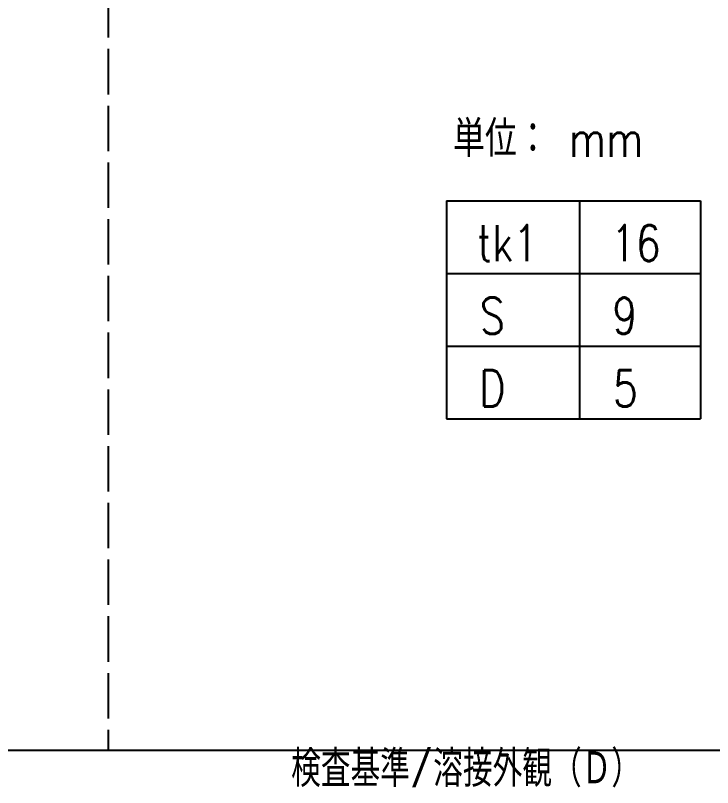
# Model space of a CAD drawing. Header units: millimetres. Extents: x 0 to 18796, y -11 to 7128.
# Drawn here: x 7525 to 7986, y 5427 to 5938 of the extents above; entities that cross this region are included whole.
import ezdxf
from ezdxf.enums import TextEntityAlignment as Align

# ---------------------------------------------------------------- set-up
doc = ezdxf.new("R2010")
doc.units = ezdxf.units.MM
doc.header["$LTSCALE"] = 5
doc.linetypes.add('DASHED', pattern=[7.5, 6, -1.5])
doc.layers.get('0').update_dxf_attribs({"color": 255})
doc.layers.add('寸法', color=4, linetype='Continuous')
doc.layers.add('文字', color=7, linetype='Continuous')
doc.styles.add('04setumei', font='simplex.shx', dxfattribs={"width": 0.7, "height": 2.5, "bigfont": 'extfont2.shx'})
doc.styles.add('DLSTANDARD1', font='monotxt.shx', dxfattribs={"width": 0.6, "bigfont": 'extfont'})

msp = doc.modelspace()

# ---------------------------------------------------------------- linework, layer by layer
at = {"linetype": 'DASHED', "lineweight": -3}
msp.add_line((7586.369, 6928), (7586.369, 5452), dxfattribs=at)
at = {"linetype": 'Continuous', "lineweight": -3}
msp.add_line((5420, 5452), (8624, 5452), dxfattribs=at)
at = {"layer": '寸法'}
for p, q in [((7810.13, 5815.14), (7810.13, 5719.14)), ((7810.13, 5815.14), (7978.13, 5815.14)), ((7810.13, 5815.14), (7810.13, 5671.14)), ((7898.13, 5815.14), (7898.13, 5671.14)), ((7978.13, 5815.14), (7978.13, 5671.14)), ((7810.13, 5767.14), (7978.13, 5767.14)), ((7810.13, 5719.14), (7978.13, 5719.14)), ((7810.13, 5671.14), (7978.13, 5671.14))]:
    msp.add_line(p, q, dxfattribs=at)

# ---------------------------------------------------------------- texts
at = {"layer": '寸法', "style": '04setumei', "width": 0.8}
msp.add_text('単位： mm', height=24, dxfattribs=at).set_placement((7814.505, 5844.178))
for s, p in [('tk1', (7850.588, 5787.14)), ('16', (7935.388, 5787.14)), ('S', (7840.53, 5739.14)), ('9', (7928.073, 5739.14)), ('D', (7840.53, 5691.14)), ('5', (7928.53, 5691.14))]:
    msp.add_text(s, height=24, dxfattribs=at).set_placement(p, align=Align.MIDDLE)
at = {"layer": '文字', "color": 0, "linetype": 'Continuous', "ltscale": 6, "style": 'DLSTANDARD1', "width": 0.74375}
msp.add_text('検査基準/溶接外観（Ｄ）', height=24, dxfattribs=at).set_placement((7707.439, 5420.574), align=Align.BOTTOM_LEFT)

doc.saveas('drawing.dxf')
